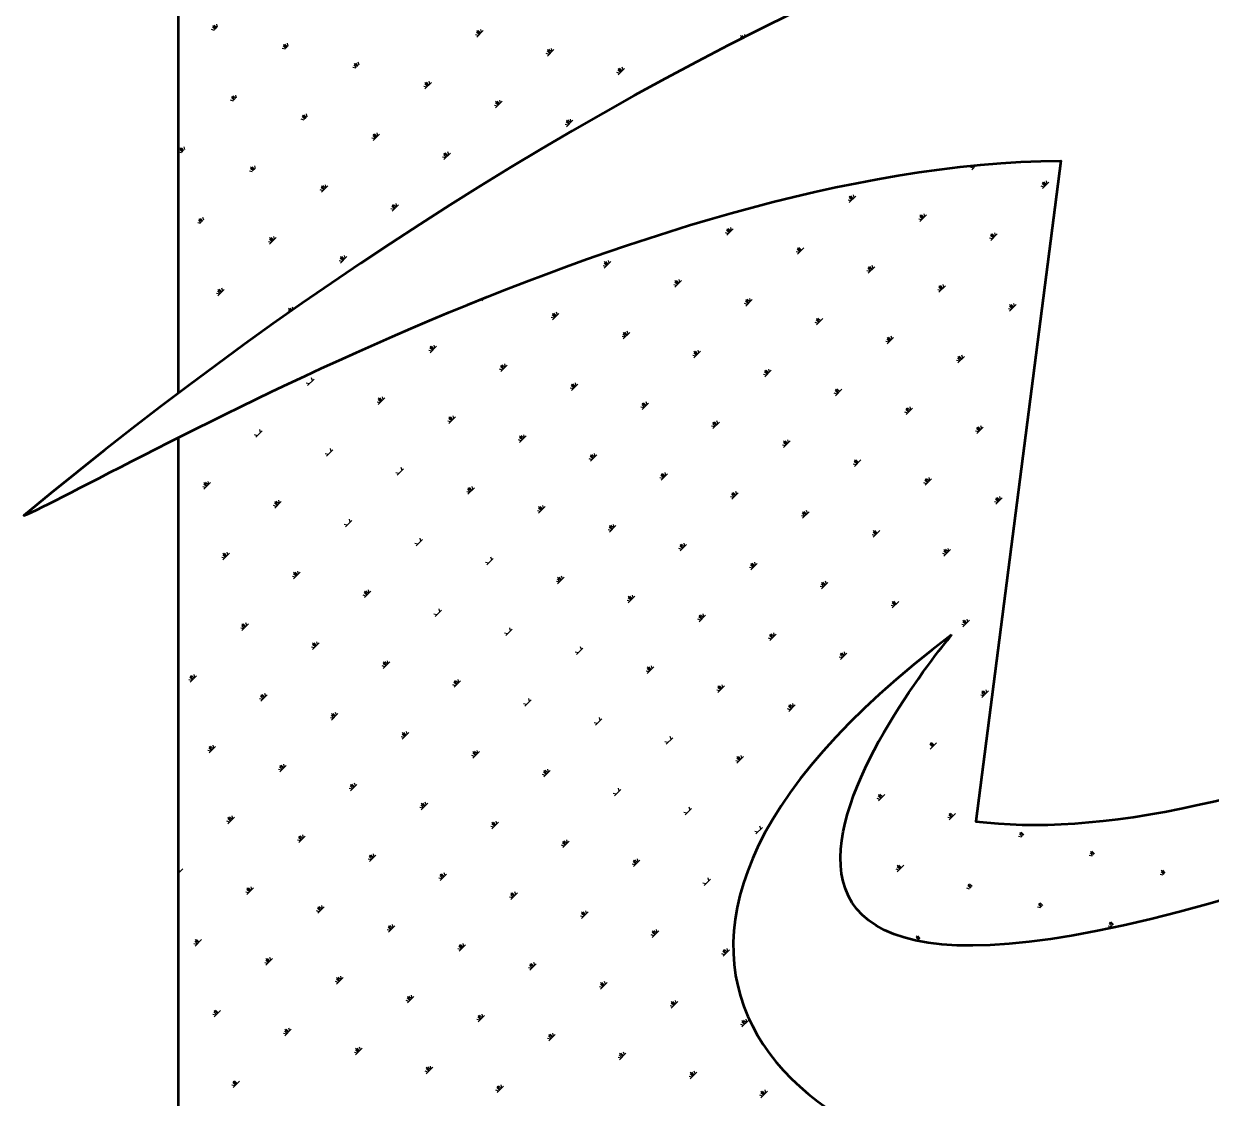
# Model space of a CAD drawing. Extents: x 962303 to 1579583, y -174742 to 224716.
# Drawn here: x 1343632 to 1346824, y 216591 to 219479 of the extents above; entities that cross this region are included whole.
import ezdxf

# ---------------------------------------------------------------- set-up
doc = ezdxf.new("R2010")
doc.units = 0
doc.header["$LTSCALE"] = 1000
doc.header["$MEASUREMENT"] = 0
doc.layers.add('PUB_TITLE', color=4, linetype='Continuous')

msp = doc.modelspace()

# ---------------------------------------------------------------- linework, layer by layer
at = {"layer": 'PUB_TITLE', "color": 4}
for p, q in [((1344152.8, 219470.2), (1344150.8, 219477.8)), ((1344144.1, 219461.5), (1344136.5, 219463.6)), ((1344146.3, 219463.7), (1344139.3, 219470.7)), ((1344148.5, 219465.9), (1344139.8, 219474.6)), ((1344150.6, 219468), (1344143.7, 219475)), ((1344853.6, 219447.9), (1344846, 219449.9)), ((1344855.7, 219450.1), (1344848.8, 219457)), ((1344857.9, 219452.2), (1344849.2, 219460.9)), ((1344849.2, 219443.5), (1344866.6, 219460.9)), ((1344860.1, 219454.4), (1344853.1, 219461.4)), ((1344862.3, 219456.6), (1344860.2, 219464.2)), ((1345564.6, 219441.4), (1345558.7, 219447.3)), ((1345567.5, 219442.8), (1345562.6, 219447.7)), ((1345571.2, 219444.7), (1345569.7, 219450.5)), ((1345575.9, 219447.1), (1345576.1, 219447.3)), ((1344336.4, 219412.8), (1344329.4, 219419.7)), ((1344338.6, 219414.9), (1344329.9, 219423.6)), ((1344340.7, 219417.1), (1344333.8, 219424.1)), ((1344342.9, 219419.3), (1344340.9, 219426.9)), ((1345561.7, 219439.9), (1345558.2, 219443.4)), ((1344334.2, 219410.6), (1344326.6, 219412.6)), ((1345043.7, 219396.9), (1345036.1, 219399)), ((1345045.8, 219399.1), (1345038.9, 219406.1)), ((1345048, 219401.3), (1345039.3, 219410)), ((1345039.3, 219392.6), (1345056.7, 219410)), ((1345050.2, 219403.5), (1345043.2, 219410.4)), ((1345052.4, 219405.6), (1345050.3, 219413.2)), ((1344524.3, 219359.7), (1344516.7, 219361.7)), ((1344526.5, 219361.8), (1344519.5, 219368.8)), ((1344528.7, 219364), (1344520, 219372.7)), ((1344530.8, 219366.2), (1344523.9, 219373.1)), ((1344533, 219368.4), (1344531, 219376)), ((1345235.9, 219348.2), (1345229, 219355.1)), ((1345238.1, 219350.4), (1345229.4, 219359.1)), ((1345229.4, 219341.7), (1345246.8, 219359.1)), ((1345240.3, 219352.5), (1345233.3, 219359.5)), ((1345242.5, 219354.7), (1345240.4, 219362.3)), ((1344718.8, 219313.1), (1344710.1, 219321.8)), ((1344710.1, 219304.4), (1344727.5, 219321.8)), ((1344720.9, 219315.2), (1344714, 219322.2)), ((1344723.1, 219317.4), (1344721.1, 219325)), ((1345233.8, 219346), (1345226.2, 219348)), ((1344203.8, 219280.1), (1344201.7, 219287.7)), ((1344714.4, 219308.7), (1344706.8, 219310.8)), ((1344716.6, 219310.9), (1344709.6, 219317.9)), ((1344195.1, 219271.4), (1344187.5, 219273.5)), ((1344197.2, 219273.6), (1344190.3, 219280.6)), ((1344199.4, 219275.8), (1344190.7, 219284.5)), ((1344201.6, 219278), (1344194.6, 219284.9)), ((1344904.5, 219257.8), (1344896.9, 219259.8)), ((1344906.7, 219260), (1344899.7, 219266.9)), ((1344908.9, 219262.1), (1344900.2, 219270.8)), ((1344900.2, 219253.4), (1344917.6, 219270.8)), ((1344911, 219264.3), (1344904.1, 219271.3)), ((1344913.2, 219266.5), (1344911.2, 219274.1)), ((1344385.2, 219220.5), (1344377.6, 219222.5)), ((1344387.3, 219222.7), (1344380.4, 219229.6)), ((1344389.5, 219224.8), (1344380.8, 219233.5)), ((1344391.7, 219227), (1344384.7, 219234)), ((1344393.9, 219229.2), (1344391.8, 219236.8)), ((1345103.3, 219215.5), (1345101.3, 219223.1)), ((1345094.6, 219206.8), (1345087, 219208.9)), ((1345096.8, 219209), (1345089.8, 219216)), ((1345099, 219211.2), (1345090.3, 219219.9)), ((1345090.3, 219202.5), (1345107.6, 219219.9)), ((1345101.1, 219213.4), (1345094.2, 219220.3)), ((1344575.3, 219169.6), (1344567.6, 219171.6)), ((1344577.4, 219171.7), (1344570.5, 219178.7)), ((1344579.6, 219173.9), (1344570.9, 219182.6)), ((1344570.9, 219165.2), (1344588.3, 219182.6)), ((1344581.8, 219176.1), (1344574.8, 219183)), ((1344583.9, 219178.3), (1344581.9, 219185.9)), ((1344055.9, 219132.3), (1344048.3, 219134.3)), ((1344058.1, 219134.4), (1344051.1, 219141.4)), ((1344060.3, 219136.6), (1344051.6, 219145.3)), ((1344062.4, 219138.8), (1344055.5, 219145.8)), ((1344064.6, 219141), (1344062.6, 219148.6)), ((1344767.5, 219120.8), (1344760.6, 219127.8)), ((1344769.7, 219123), (1344761, 219131.7)), ((1344761, 219114.3), (1344778.4, 219131.7)), ((1344771.9, 219125.1), (1344764.9, 219132.1)), ((1344774, 219127.3), (1344772, 219134.9)), ((1344252.5, 219087.9), (1344245.6, 219094.8)), ((1344254.7, 219090), (1344252.7, 219097.6)), ((1344765.3, 219118.6), (1344757.7, 219120.7)), ((1346179.9, 219087), (1346191.9, 219099)), ((1346186.4, 219093.5), (1346181.9, 219098)), ((1346188.6, 219095.7), (1346185.9, 219098.4)), ((1346190.8, 219097.9), (1346189.8, 219098.8)), ((1344246, 219081.3), (1344238.4, 219083.4)), ((1344248.2, 219083.5), (1344241.2, 219090.5)), ((1344250.3, 219085.7), (1344241.6, 219094.4)), ((1346184.2, 219091.3), (1346176.6, 219093.4)), ((1344436.1, 219030.4), (1344428.5, 219032.4)), ((1344438.3, 219032.6), (1344431.3, 219039.5)), ((1344440.4, 219034.7), (1344431.7, 219043.4)), ((1344431.7, 219026.1), (1344449.1, 219043.4)), ((1344442.6, 219036.9), (1344435.7, 219043.9)), ((1344444.8, 219039.1), (1344442.8, 219046.7)), ((1346374.3, 219040.4), (1346366.7, 219042.4)), ((1346376.5, 219042.6), (1346369.5, 219049.5)), ((1346378.7, 219044.7), (1346370, 219053.4)), ((1346370, 219036), (1346387.4, 219053.4)), ((1346380.9, 219046.9), (1346373.9, 219053.9)), ((1346383, 219049.1), (1346381, 219056.7)), ((1345855, 219003.1), (1345847.4, 219005.1)), ((1345857.2, 219005.3), (1345850.2, 219012.2)), ((1345859.3, 219007.5), (1345850.6, 219016.1)), ((1345850.6, 218998.8), (1345868, 219016.1)), ((1345861.5, 219009.6), (1345854.5, 219016.6)), ((1345863.7, 219011.8), (1345861.6, 219019.4)), ((1344626.2, 218979.5), (1344618.6, 218981.5)), ((1344628.4, 218981.6), (1344621.4, 218988.6)), ((1344630.5, 218983.8), (1344621.8, 218992.5)), ((1344621.8, 218975.1), (1344639.2, 218992.5)), ((1344632.7, 218986), (1344625.8, 218992.9)), ((1344634.9, 218988.2), (1344632.8, 218995.8)), ((1346053.8, 218960.9), (1346051.7, 218968.5)), ((1344106.8, 218942.2), (1344099.2, 218944.2)), ((1344109, 218944.4), (1344102.1, 218951.3)), ((1344111.2, 218946.5), (1344102.5, 218955.2)), ((1344113.4, 218948.7), (1344106.4, 218955.7)), ((1344115.5, 218950.9), (1344113.5, 218958.5)), ((1346045.1, 218952.2), (1346037.5, 218954.2)), ((1346047.3, 218954.3), (1346040.3, 218961.3)), ((1346049.4, 218956.5), (1346040.7, 218965.2)), ((1346040.7, 218947.8), (1346058.1, 218965.2)), ((1346051.6, 218958.7), (1346044.6, 218965.6)), ((1344301.3, 218895.6), (1344292.6, 218904.3)), ((1344292.6, 218886.9), (1344310, 218904.3)), ((1344303.5, 218897.8), (1344296.5, 218904.7)), ((1344305.6, 218899.9), (1344303.6, 218907.5)), ((1345525.7, 218914.9), (1345518.1, 218916.9)), ((1345527.9, 218917.1), (1345520.9, 218924)), ((1345530.1, 218919.2), (1345521.4, 218927.9)), ((1345521.4, 218910.5), (1345538.8, 218927.9)), ((1345532.3, 218921.4), (1345525.3, 218928.4)), ((1345534.4, 218923.6), (1345532.4, 218931.2)), ((1346235.2, 218901.2), (1346227.6, 218903.3)), ((1346237.3, 218903.4), (1346230.4, 218910.4)), ((1346239.5, 218905.6), (1346230.8, 218914.3)), ((1346230.8, 218896.9), (1346248.2, 218914.3)), ((1346241.7, 218907.8), (1346234.7, 218914.7)), ((1346243.9, 218909.9), (1346241.8, 218917.5)), ((1344296.9, 218891.2), (1344289.3, 218893.3)), ((1344299.1, 218893.4), (1344292.1, 218900.4)), ((1345718, 218866.1), (1345711, 218873.1)), ((1345720.2, 218868.3), (1345711.5, 218877)), ((1345711.5, 218859.6), (1345728.9, 218877)), ((1345722.3, 218870.5), (1345715.4, 218877.4)), ((1344487, 218840.3), (1344479.4, 218842.3)), ((1344489.2, 218842.5), (1344482.2, 218849.4)), ((1344491.4, 218844.7), (1344482.7, 218853.4)), ((1344482.7, 218836), (1344500.1, 218853.4)), ((1344493.6, 218846.8), (1344486.6, 218853.8)), ((1344495.7, 218849), (1344493.7, 218856.6)), ((1345200.8, 218831), (1345192.1, 218839.7)), ((1345192.1, 218822.3), (1345209.5, 218839.7)), ((1345203, 218833.2), (1345196, 218840.1)), ((1345205.2, 218835.4), (1345203.1, 218843)), ((1345715.8, 218863.9), (1345708.2, 218866)), ((1345196.5, 218826.7), (1345188.9, 218828.7)), ((1345198.6, 218828.8), (1345191.7, 218835.8)), ((1345905.9, 218813), (1345898.3, 218815)), ((1345908.1, 218815.2), (1345901.1, 218822.1)), ((1345910.3, 218817.4), (1345901.6, 218826.1)), ((1345901.6, 218808.7), (1345919, 218826.1)), ((1345912.4, 218819.5), (1345905.5, 218826.5)), ((1345914.6, 218821.7), (1345912.6, 218829.3)), ((1345386.6, 218775.7), (1345379, 218777.8)), ((1345388.7, 218777.9), (1345381.8, 218784.9)), ((1345390.9, 218780.1), (1345382.2, 218788.8)), ((1345382.2, 218771.4), (1345399.6, 218788.8)), ((1345393.1, 218782.2), (1345386.1, 218789.2)), ((1345395.3, 218784.4), (1345393.2, 218792)), ((1346102.5, 218768.6), (1346095.6, 218775.6)), ((1346104.7, 218770.8), (1346102.7, 218778.4)), ((1344157.8, 218752.1), (1344150.2, 218754.1)), ((1344159.9, 218754.3), (1344153, 218761.2)), ((1344162.1, 218756.4), (1344153.4, 218765.1)), ((1344153.4, 218747.7), (1344170.8, 218765.1)), ((1344164.3, 218758.6), (1344157.3, 218765.6)), ((1344166.5, 218760.8), (1344164.4, 218768.4)), ((1346096, 218762.1), (1346088.4, 218764.1)), ((1346098.2, 218764.2), (1346091.2, 218771.2)), ((1346100.4, 218766.4), (1346091.7, 218775.1)), ((1346091.7, 218757.7), (1346109.1, 218775.1)), ((1344350.6, 218707.1), (1344343.5, 218714.2)), ((1344353.1, 218708.9), (1344347.4, 218714.6)), ((1344356.2, 218711.1), (1344354.5, 218717.4)), ((1344862.9, 218734.1), (1344871.5, 218742.7)), ((1344867.2, 218738.4), (1344863.4, 218739.5)), ((1344869.4, 218740.6), (1344868.5, 218741.5)), ((1345576.7, 218724.8), (1345569.1, 218726.8)), ((1345578.8, 218727), (1345571.9, 218733.9)), ((1345581, 218729.1), (1345572.3, 218737.8)), ((1345572.3, 218720.4), (1345589.7, 218737.8)), ((1345583.2, 218731.3), (1345576.2, 218738.3)), ((1345585.4, 218733.5), (1345583.3, 218741.1)), ((1346286.1, 218711.1), (1346278.5, 218713.2)), ((1346288.3, 218713.3), (1346281.3, 218720.3)), ((1346290.5, 218715.5), (1346281.8, 218724.2)), ((1346281.8, 218706.8), (1346299.2, 218724.2)), ((1346292.6, 218717.7), (1346285.7, 218724.6)), ((1346294.8, 218719.8), (1346292.8, 218727.4)), ((1344343.7, 218702.3), (1344340.3, 218703.2)), ((1344348, 218705.3), (1344343.1, 218710.3)), ((1345057.3, 218687.5), (1345049.7, 218689.5)), ((1345059.5, 218689.7), (1345052.5, 218696.6)), ((1345061.7, 218691.8), (1345053, 218700.5)), ((1345053, 218683.1), (1345070.4, 218700.5)), ((1345063.8, 218694), (1345056.9, 218701)), ((1345066, 218696.2), (1345064, 218703.8)), ((1345768.9, 218676), (1345762, 218683)), ((1345771.1, 218678.2), (1345762.4, 218686.9)), ((1345762.4, 218669.5), (1345779.8, 218686.9)), ((1345773.3, 218680.4), (1345766.3, 218687.3)), ((1345251.8, 218640.9), (1345243.1, 218649.6)), ((1345243.1, 218632.2), (1345260.5, 218649.6)), ((1345253.9, 218643.1), (1345247, 218650)), ((1345256.1, 218645.3), (1345254.1, 218652.9)), ((1345766.8, 218673.8), (1345759.2, 218675.9)), ((1345247.4, 218636.6), (1345239.8, 218638.6)), ((1345249.6, 218638.7), (1345242.6, 218645.7)), ((1345956.9, 218622.9), (1345949.3, 218625)), ((1345959, 218625.1), (1345952.1, 218632)), ((1345961.2, 218627.3), (1345952.5, 218636)), ((1345952.5, 218618.6), (1345969.9, 218636)), ((1345963.4, 218629.4), (1345956.4, 218636.4)), ((1345965.6, 218631.6), (1345963.5, 218639.2)), ((1344728.1, 218599.3), (1344720.5, 218601.3)), ((1344730.2, 218601.4), (1344723.3, 218608.4)), ((1344732.4, 218603.6), (1344723.7, 218612.3)), ((1344723.7, 218594.9), (1344741.1, 218612.3)), ((1344734.6, 218605.8), (1344727.6, 218612.8)), ((1344736.8, 218608), (1344734.7, 218615.6)), ((1345437.5, 218585.6), (1345429.9, 218587.7)), ((1345439.7, 218587.8), (1345432.7, 218594.8)), ((1345441.9, 218590), (1345433.2, 218598.7)), ((1345433.2, 218581.3), (1345450.6, 218598.7)), ((1345444, 218592.1), (1345437.1, 218599.1)), ((1345446.2, 218594.3), (1345444.2, 218601.9)), ((1346151.3, 218576.3), (1346142.6, 218585)), ((1346142.6, 218567.6), (1346160, 218585)), ((1346153.5, 218578.5), (1346146.5, 218585.5)), ((1346155.6, 218580.7), (1346153.6, 218588.3)), ((1344920.3, 218550.5), (1344913.4, 218557.5)), ((1344922.5, 218552.7), (1344913.8, 218561.4)), ((1344913.8, 218544), (1344931.2, 218561.4)), ((1344924.7, 218554.9), (1344917.7, 218561.8)), ((1344926.9, 218557), (1344924.8, 218564.6)), ((1346147, 218572), (1346139.3, 218574)), ((1346149.1, 218574.2), (1346142.2, 218581.1)), ((1344394.5, 218506.7), (1344411.9, 218524.1)), ((1344407.5, 218519.7), (1344405.5, 218527.4)), ((1344918.2, 218548.3), (1344910.6, 218550.4)), ((1345627.6, 218534.7), (1345620, 218536.7)), ((1345629.8, 218536.9), (1345622.8, 218543.8)), ((1345631.9, 218539), (1345623.3, 218547.7)), ((1345623.3, 218530.3), (1345640.6, 218547.7)), ((1345634.1, 218541.2), (1345627.2, 218548.2)), ((1345636.3, 218543.4), (1345634.3, 218551)), ((1344398.8, 218511.1), (1344391.2, 218513.1)), ((1345108.3, 218497.4), (1345100.6, 218499.4)), ((1345110.4, 218499.6), (1345103.5, 218506.5)), ((1345112.6, 218501.8), (1345103.9, 218510.4)), ((1345103.9, 218493.1), (1345121.3, 218510.4)), ((1345114.8, 218503.9), (1345107.8, 218510.9)), ((1345116.9, 218506.1), (1345114.9, 218513.7)), ((1345819.9, 218485.9), (1345812.9, 218492.9)), ((1345822, 218488.1), (1345813.3, 218496.8)), ((1345813.3, 218479.4), (1345830.7, 218496.8)), ((1345824.2, 218490.3), (1345817.3, 218497.2)), ((1344588.9, 218460.1), (1344581.3, 218462.2)), ((1344591.1, 218462.3), (1344584.1, 218469.2)), ((1344593.2, 218464.5), (1344584.6, 218473.2)), ((1344584.6, 218455.8), (1344601.9, 218473.2)), ((1344595.4, 218466.6), (1344588.5, 218473.6)), ((1344597.6, 218468.8), (1344595.6, 218476.4)), ((1345302.7, 218450.8), (1345294, 218459.5)), ((1345294, 218442.1), (1345311.4, 218459.5)), ((1345304.9, 218453), (1345297.9, 218459.9)), ((1345307, 218455.2), (1345305, 218462.8)), ((1345817.7, 218483.8), (1345810.1, 218485.8)), ((1344787.7, 218417.9), (1344785.7, 218425.5)), ((1345298.3, 218446.5), (1345290.7, 218448.5)), ((1345300.5, 218448.6), (1345293.6, 218455.6)), ((1346007.8, 218432.8), (1346000.2, 218434.9)), ((1346010, 218435), (1346003, 218442)), ((1346012.1, 218437.2), (1346003.4, 218445.9)), ((1346003.4, 218428.5), (1346020.8, 218445.9)), ((1346014.3, 218439.3), (1346007.4, 218446.3)), ((1346016.5, 218441.5), (1346014.5, 218449.1)), ((1344779, 218409.2), (1344771.4, 218411.2)), ((1344781.2, 218411.4), (1344774.2, 218418.3)), ((1344783.3, 218413.5), (1344774.6, 218422.2)), ((1344774.6, 218404.8), (1344792, 218422.2)), ((1344785.5, 218415.7), (1344778.6, 218422.7)), ((1345488.4, 218395.5), (1345480.8, 218397.6)), ((1345490.6, 218397.7), (1345483.7, 218404.7)), ((1345492.8, 218399.9), (1345484.1, 218408.6)), ((1345484.1, 218391.2), (1345501.5, 218408.6)), ((1345495, 218402.1), (1345488, 218409)), ((1345497.1, 218404.2), (1345495.1, 218411.8)), ((1346202.2, 218386.2), (1346193.5, 218394.9)), ((1346193.5, 218377.5), (1346210.9, 218394.9)), ((1346204.4, 218388.4), (1346197.5, 218395.4)), ((1346206.6, 218390.6), (1346204.5, 218398.2)), ((1344259.6, 218371.9), (1344252, 218373.9)), ((1344255.3, 218367.5), (1344272.7, 218384.9)), ((1344268.3, 218380.6), (1344266.3, 218388.2)), ((1344971.3, 218360.4), (1344964.3, 218367.4)), ((1344973.4, 218362.6), (1344964.7, 218371.3)), ((1344964.7, 218353.9), (1344982.1, 218371.3)), ((1344975.6, 218364.8), (1344968.7, 218371.7)), ((1344977.8, 218366.9), (1344975.8, 218374.5)), ((1345687.2, 218353.3), (1345685.2, 218360.9)), ((1346197.9, 218381.9), (1346190.3, 218383.9)), ((1346200.1, 218384.1), (1346193.1, 218391)), ((1344445.4, 218316.6), (1344462.8, 218334)), ((1344458.4, 218329.7), (1344456.4, 218337.3)), ((1344969.1, 218358.2), (1344961.5, 218360.3)), ((1345678.5, 218344.6), (1345670.9, 218346.6)), ((1345680.7, 218346.8), (1345673.8, 218353.7)), ((1345682.9, 218348.9), (1345674.2, 218357.6)), ((1345674.2, 218340.2), (1345691.6, 218357.6)), ((1345685.1, 218351.1), (1345678.1, 218358.1)), ((1344449.7, 218321), (1344442.1, 218323)), ((1345159.2, 218307.3), (1345151.6, 218309.3)), ((1345161.4, 218309.5), (1345154.4, 218316.4)), ((1345163.5, 218311.7), (1345154.8, 218320.4)), ((1345154.8, 218303), (1345172.2, 218320.4)), ((1345165.7, 218313.8), (1345158.8, 218320.8)), ((1345167.9, 218316), (1345165.8, 218323.6)), ((1345870.8, 218295.8), (1345863.8, 218302.8)), ((1345873, 218298), (1345864.3, 218306.7)), ((1345864.3, 218289.3), (1345881.7, 218306.7)), ((1345875.2, 218300.2), (1345868.2, 218307.1)), ((1344639.8, 218270), (1344632.2, 218272.1)), ((1344635.5, 218265.7), (1344652.9, 218283.1)), ((1344648.5, 218278.7), (1344646.5, 218286.3)), ((1345351.5, 218258.5), (1345344.5, 218265.5)), ((1345353.6, 218260.7), (1345344.9, 218269.4)), ((1345344.9, 218252), (1345362.3, 218269.4)), ((1345355.8, 218262.9), (1345348.8, 218269.9)), ((1345358, 218265.1), (1345355.9, 218272.7)), ((1345868.6, 218293.7), (1345861, 218295.7)), ((1344120.5, 218232.7), (1344112.9, 218234.8)), ((1344122.7, 218234.9), (1344115.7, 218241.9)), ((1344124.8, 218237.1), (1344116.1, 218245.8)), ((1344116.1, 218228.4), (1344133.5, 218245.8)), ((1344127, 218239.3), (1344120.1, 218246.2)), ((1344129.2, 218241.4), (1344127.1, 218249)), ((1344838.6, 218227.8), (1344836.6, 218235.4)), ((1345349.3, 218256.4), (1345341.7, 218258.4)), ((1346058.7, 218242.7), (1346051.1, 218244.8)), ((1346060.9, 218244.9), (1346053.9, 218251.9)), ((1346063.1, 218247.1), (1346054.4, 218255.8)), ((1346054.4, 218238.4), (1346071.8, 218255.8)), ((1346065.2, 218249.2), (1346058.3, 218256.2)), ((1346067.4, 218251.4), (1346065.4, 218259)), ((1344829.9, 218219.1), (1344822.3, 218221.1)), ((1344832.1, 218221.3), (1344825.1, 218228.2)), ((1344834.3, 218223.4), (1344825.6, 218232.1)), ((1344825.6, 218214.7), (1344843, 218232.1)), ((1344836.5, 218225.6), (1344829.5, 218232.6)), ((1345539.4, 218205.4), (1345531.8, 218207.5)), ((1345541.6, 218207.6), (1345534.6, 218214.6)), ((1345543.7, 218209.8), (1345535, 218218.5)), ((1345535, 218201.1), (1345552.4, 218218.5)), ((1345545.9, 218212), (1345538.9, 218218.9)), ((1345548.1, 218214.1), (1345546, 218221.7)), ((1346253.2, 218196.1), (1346244.5, 218204.8)), ((1346244.5, 218187.4), (1346261.9, 218204.8)), ((1346255.3, 218198.3), (1346248.4, 218205.3)), ((1346257.5, 218200.5), (1346255.5, 218208.1)), ((1344310.6, 218181.8), (1344303, 218183.8)), ((1344312.8, 218184), (1344305.8, 218190.9)), ((1344314.9, 218186.1), (1344306.2, 218194.8)), ((1344306.2, 218177.4), (1344323.6, 218194.8)), ((1344317.1, 218188.3), (1344310.1, 218195.3)), ((1344319.3, 218190.5), (1344317.2, 218198.1)), ((1345020, 218168.1), (1345012.4, 218170.2)), ((1345022.2, 218170.3), (1345015.2, 218177.3)), ((1345024.4, 218172.5), (1345015.7, 218181.2)), ((1345015.7, 218163.8), (1345033.1, 218181.2)), ((1345026.6, 218174.7), (1345019.6, 218181.6)), ((1345028.7, 218176.8), (1345026.7, 218184.4)), ((1345738.2, 218163.2), (1345736.1, 218170.8)), ((1346248.8, 218191.8), (1346241.2, 218193.8)), ((1346251, 218194), (1346244, 218200.9)), ((1344496.3, 218126.5), (1344513.7, 218143.9)), ((1344509.4, 218139.6), (1344507.3, 218147.2)), ((1345729.5, 218154.5), (1345721.9, 218156.5)), ((1345731.6, 218156.7), (1345724.7, 218163.6)), ((1345733.8, 218158.8), (1345725.1, 218167.5)), ((1345725.1, 218150.2), (1345742.5, 218167.5)), ((1345736, 218161), (1345729, 218168)), ((1344500.7, 218130.9), (1344493.1, 218132.9)), ((1345210.1, 218117.2), (1345202.5, 218119.2)), ((1345212.3, 218119.4), (1345205.3, 218126.3)), ((1345214.5, 218121.6), (1345205.8, 218130.3)), ((1345205.8, 218112.9), (1345223.2, 218130.3)), ((1345216.6, 218123.7), (1345209.7, 218130.7)), ((1345218.8, 218125.9), (1345216.8, 218133.5)), ((1345919.6, 218103.6), (1345912, 218105.6)), ((1345921.7, 218105.7), (1345914.8, 218112.7)), ((1345923.9, 218107.9), (1345915.2, 218116.6)), ((1345915.2, 218099.2), (1345932.6, 218116.6)), ((1345926.1, 218110.1), (1345919.1, 218117)), ((1344690.8, 218079.9), (1344683.2, 218082)), ((1344686.4, 218075.6), (1344703.8, 218093)), ((1344699.5, 218088.6), (1344697.4, 218096.2)), ((1345402.4, 218068.4), (1345395.4, 218075.4)), ((1345404.6, 218070.6), (1345395.9, 218079.3)), ((1345395.9, 218061.9), (1345413.3, 218079.3)), ((1345406.7, 218072.8), (1345399.8, 218079.8)), ((1345408.9, 218075), (1345406.9, 218082.6)), ((1344171.4, 218042.6), (1344163.8, 218044.7)), ((1344173.6, 218044.8), (1344166.6, 218051.8)), ((1344175.8, 218047), (1344167.1, 218055.7)), ((1344167.1, 218038.3), (1344184.5, 218055.7)), ((1344177.9, 218049.2), (1344171, 218056.1)), ((1344180.1, 218051.3), (1344178.1, 218058.9)), ((1344876.5, 218024.6), (1344893.9, 218042)), ((1344889.6, 218037.7), (1344887.5, 218045.3)), ((1345400.2, 218066.3), (1345392.6, 218068.3)), ((1346109.7, 218052.6), (1346102.1, 218054.7)), ((1346111.8, 218054.8), (1346104.9, 218061.8)), ((1346114, 218057), (1346105.3, 218065.7)), ((1346105.3, 218048.3), (1346122.7, 218065.7)), ((1346116.2, 218059.2), (1346109.2, 218066.1)), ((1346118.4, 218061.3), (1346116.3, 218068.9)), ((1344880.9, 218029), (1344873.3, 218031)), ((1345590.3, 218015.3), (1345582.7, 218017.4)), ((1345592.5, 218017.5), (1345585.5, 218024.5)), ((1345594.7, 218019.7), (1345586, 218028.4)), ((1345586, 218011), (1345603.4, 218028.4)), ((1345596.8, 218021.9), (1345589.9, 218028.8)), ((1345599, 218024), (1345597, 218031.6)), ((1344361.5, 217991.7), (1344353.9, 217993.7)), ((1344363.7, 217993.9), (1344356.7, 218000.8)), ((1344365.9, 217996), (1344357.2, 218004.7)), ((1344357.2, 217987.4), (1344374.6, 218004.7)), ((1344368, 217998.2), (1344361.1, 218005.2)), ((1344370.2, 218000.4), (1344368.2, 218008)), ((1345071, 217978.1), (1345063.4, 217980.1)), ((1345073.1, 217980.2), (1345066.2, 217987.2)), ((1345075.3, 217982.4), (1345066.6, 217991.1)), ((1345066.6, 217973.7), (1345084, 217991.1)), ((1345077.5, 217984.6), (1345070.5, 217991.5)), ((1345079.7, 217986.7), (1345077.6, 217994.4)), ((1345786.9, 217970.9), (1345780, 217977.9)), ((1345789.1, 217973.1), (1345787.1, 217980.7)), ((1344553.8, 217942.9), (1344546.8, 217949.9)), ((1344556, 217945.1), (1344547.3, 217953.8)), ((1344547.3, 217936.4), (1344564.7, 217953.8)), ((1344558.1, 217947.3), (1344551.2, 217954.2)), ((1344560.3, 217949.5), (1344558.3, 217957.1)), ((1345780.4, 217964.4), (1345772.8, 217966.4)), ((1345782.6, 217966.6), (1345775.6, 217973.5)), ((1345784.8, 217968.8), (1345776.1, 217977.4)), ((1345776.1, 217960.1), (1345793.5, 217977.4)), ((1344551.6, 217940.8), (1344544, 217942.8)), ((1345261.1, 217927.1), (1345253.5, 217929.2)), ((1345263.2, 217929.3), (1345256.3, 217936.2)), ((1345265.4, 217931.5), (1345256.7, 217940.2)), ((1345256.7, 217922.8), (1345274.1, 217940.2)), ((1345267.6, 217933.6), (1345260.6, 217940.6)), ((1345269.8, 217935.8), (1345267.7, 217943.4)), ((1345970.5, 217913.5), (1345962.9, 217915.5)), ((1345972.7, 217915.6), (1345965.7, 217922.6)), ((1345974.9, 217917.8), (1345966.2, 217926.5)), ((1345966.2, 217909.1), (1345983.5, 217926.5)), ((1345977, 217920), (1345970.1, 217926.9)), ((1344741.7, 217889.8), (1344734.1, 217891.9)), ((1344737.4, 217885.5), (1344754.8, 217902.9)), ((1344750.4, 217898.5), (1344748.4, 217906.1)), ((1345453.3, 217878.4), (1345446.4, 217885.3)), ((1345455.5, 217880.5), (1345446.8, 217889.2)), ((1345446.8, 217871.8), (1345464.2, 217889.2)), ((1345457.7, 217882.7), (1345450.7, 217889.7)), ((1345459.9, 217884.9), (1345457.8, 217892.5)), ((1344222.4, 217852.5), (1344214.8, 217854.6)), ((1344224.5, 217854.7), (1344217.6, 217861.7)), ((1344226.7, 217856.9), (1344218, 217865.6)), ((1344218, 217848.2), (1344235.4, 217865.6)), ((1344228.9, 217859.1), (1344221.9, 217866)), ((1344231.1, 217861.2), (1344229, 217868.8)), ((1344927.5, 217834.5), (1344944.8, 217851.9)), ((1344940.5, 217847.6), (1344938.5, 217855.2)), ((1345451.2, 217876.2), (1345443.5, 217878.2)), ((1346160.6, 217862.5), (1346153, 217864.6)), ((1346162.8, 217864.7), (1346155.8, 217871.7)), ((1346164.9, 217866.9), (1346156.2, 217875.6)), ((1346156.2, 217858.2), (1346173.6, 217875.6)), ((1346167.1, 217869.1), (1346160.2, 217876)), ((1346169.3, 217871.2), (1346167.3, 217878.8)), ((1344931.8, 217838.9), (1344924.2, 217840.9)), ((1345641.2, 217825.2), (1345633.6, 217827.3)), ((1345643.4, 217827.4), (1345636.5, 217834.4)), ((1345645.6, 217829.6), (1345636.9, 217838.3)), ((1345636.9, 217820.9), (1345654.3, 217838.3)), ((1345647.8, 217831.8), (1345640.8, 217838.7)), ((1345649.9, 217833.9), (1345647.9, 217841.5)), ((1344412.5, 217801.6), (1344404.8, 217803.6)), ((1344414.6, 217803.8), (1344407.7, 217810.7)), ((1344416.8, 217806), (1344408.1, 217814.7)), ((1344408.1, 217797.3), (1344425.5, 217814.7)), ((1344419, 217808.1), (1344412, 217815.1)), ((1344421.2, 217810.3), (1344419.1, 217817.9)), ((1345121.9, 217788), (1345114.3, 217790)), ((1345117.5, 217783.6), (1345134.9, 217801)), ((1345130.6, 217796.7), (1345128.6, 217804.3)), ((1345835.7, 217778.7), (1345827, 217787.4)), ((1345827, 217770), (1345844.4, 217787.4)), ((1345837.9, 217780.8), (1345830.9, 217787.8)), ((1345840, 217783), (1345838, 217790.6)), ((1344604.7, 217752.8), (1344597.8, 217759.8)), ((1344606.9, 217755), (1344598.2, 217763.7)), ((1344598.2, 217746.3), (1344615.6, 217763.7)), ((1344609.1, 217757.2), (1344602.1, 217764.1)), ((1344611.2, 217759.4), (1344609.2, 217767)), ((1345831.3, 217774.3), (1345823.7, 217776.3)), ((1345833.5, 217776.5), (1345826.6, 217783.4)), ((1344085.4, 217715.6), (1344078.4, 217722.5)), ((1344087.5, 217717.7), (1344078.8, 217726.4)), ((1344078.8, 217709), (1344096.2, 217726.4)), ((1344089.7, 217719.9), (1344082.8, 217726.9)), ((1344091.9, 217722.1), (1344089.9, 217729.7)), ((1344602.5, 217750.7), (1344594.9, 217752.7)), ((1345312, 217737), (1345304.4, 217739.1)), ((1345314.2, 217739.2), (1345307.2, 217746.2)), ((1345316.3, 217741.4), (1345307.6, 217750.1)), ((1345307.6, 217732.7), (1345325, 217750.1)), ((1345318.5, 217743.5), (1345311.6, 217750.5)), ((1345320.7, 217745.7), (1345318.7, 217753.3)), ((1344083.2, 217713.4), (1344075.6, 217715.4)), ((1344792.6, 217699.7), (1344785, 217701.8)), ((1344794.8, 217701.9), (1344787.9, 217708.9)), ((1344797, 217704.1), (1344788.3, 217712.8)), ((1344788.3, 217695.4), (1344805.7, 217712.8)), ((1344799.2, 217706.3), (1344792.2, 217713.2)), ((1344801.3, 217708.4), (1344799.3, 217716)), ((1345504.3, 217688.3), (1345497.3, 217695.2)), ((1345506.4, 217690.4), (1345497.7, 217699.1)), ((1345497.7, 217681.7), (1345515.1, 217699.1)), ((1345508.6, 217692.6), (1345501.7, 217699.6)), ((1345510.8, 217694.8), (1345508.7, 217702.4)), ((1344273.3, 217662.4), (1344265.7, 217664.5)), ((1344275.5, 217664.6), (1344268.5, 217671.6)), ((1344277.6, 217666.8), (1344268.9, 217675.5)), ((1344268.9, 217658.1), (1344286.3, 217675.5)), ((1344279.8, 217669), (1344272.9, 217675.9)), ((1344282, 217671.1), (1344280, 217678.7)), ((1344978.4, 217644.4), (1344995.8, 217661.8)), ((1344991.4, 217657.5), (1344989.4, 217665.1)), ((1345502.1, 217686.1), (1345494.5, 217688.1)), ((1346211.5, 217672.4), (1346203.9, 217674.5)), ((1346213.7, 217674.6), (1346206.8, 217681.6)), ((1346215.9, 217676.8), (1346207.2, 217685.5)), ((1346207.2, 217668.1), (1346224.6, 217685.5)), ((1346218.1, 217679), (1346211.1, 217685.9)), ((1346220.2, 217681.1), (1346218.2, 217688.7)), ((1344472.1, 217620.2), (1344470, 217627.8)), ((1344982.7, 217648.8), (1344975.1, 217650.8)), ((1345692.2, 217635.1), (1345684.6, 217637.2)), ((1345694.4, 217637.3), (1345687.4, 217644.3)), ((1345696.5, 217639.5), (1345687.8, 217648.2)), ((1345687.8, 217630.8), (1345705.2, 217648.2)), ((1345698.7, 217641.7), (1345691.7, 217648.6)), ((1345700.9, 217643.8), (1345698.8, 217651.5)), ((1344463.4, 217611.5), (1344455.8, 217613.5)), ((1344465.6, 217613.7), (1344458.6, 217620.6)), ((1344467.7, 217615.9), (1344459, 217624.6)), ((1344459, 217607.2), (1344476.4, 217624.6)), ((1344469.9, 217618), (1344463, 217625)), ((1345172.8, 217597.9), (1345165.2, 217599.9)), ((1345168.5, 217593.5), (1345185.9, 217610.9)), ((1345181.5, 217606.6), (1345179.5, 217614.2)), ((1344653.5, 217560.6), (1344645.9, 217562.6)), ((1344655.7, 217562.7), (1344648.7, 217569.7)), ((1344657.8, 217564.9), (1344649.1, 217573.6)), ((1344649.1, 217556.2), (1344666.5, 217573.6)), ((1344660, 217567.1), (1344653, 217574.1)), ((1344662.2, 217569.3), (1344660.1, 217576.9)), ((1345371.6, 217555.6), (1345369.6, 217563.2)), ((1344136.3, 217525.5), (1344129.4, 217532.4)), ((1344138.5, 217527.6), (1344129.8, 217536.3)), ((1344129.8, 217518.9), (1344147.2, 217536.3)), ((1344140.7, 217529.8), (1344133.7, 217536.8)), ((1344142.8, 217532), (1344140.8, 217539.6)), ((1345362.9, 217546.9), (1345355.3, 217549)), ((1345358.6, 217542.6), (1345376, 217560)), ((1346074.5, 217535.5), (1346067.6, 217542.4)), ((1346076.7, 217537.6), (1346068, 217546.3)), ((1346068, 217528.9), (1346085.4, 217546.3)), ((1346078.9, 217539.8), (1346071.9, 217546.8)), ((1344134.1, 217523.3), (1344126.5, 217525.3)), ((1344843.6, 217509.6), (1344836, 217511.7)), ((1344845.8, 217511.8), (1344838.8, 217518.8)), ((1344847.9, 217514), (1344839.2, 217522.7)), ((1344839.2, 217505.3), (1344856.6, 217522.7)), ((1344850.1, 217516.2), (1344843.1, 217523.1)), ((1344852.3, 217518.3), (1344850.2, 217525.9)), ((1345555.2, 217498.2), (1345548.2, 217505.1)), ((1345557.4, 217500.3), (1345548.7, 217509)), ((1345548.7, 217491.6), (1345566.1, 217509)), ((1345559.5, 217502.5), (1345552.6, 217509.5)), ((1345561.7, 217504.7), (1345559.7, 217512.3)), ((1344324.2, 217472.4), (1344316.6, 217474.4)), ((1344326.4, 217474.5), (1344319.4, 217481.5)), ((1344328.6, 217476.7), (1344319.9, 217485.4)), ((1344319.9, 217468), (1344337.3, 217485.4)), ((1344330.8, 217478.9), (1344323.8, 217485.8)), ((1344332.9, 217481), (1344330.9, 217488.7)), ((1345035.8, 217460.9), (1345028.9, 217467.8)), ((1345038, 217463.1), (1345029.3, 217471.7)), ((1345029.3, 217454.4), (1345046.7, 217471.7)), ((1345040.2, 217465.2), (1345033.2, 217472.2)), ((1345042.4, 217467.4), (1345040.3, 217475)), ((1345553, 217496), (1345545.4, 217498)), ((1344520.8, 217427.9), (1344513.9, 217434.9)), ((1344523, 217430.1), (1344521, 217437.7)), ((1345033.7, 217458.7), (1345026.1, 217460.7)), ((1344514.3, 217421.4), (1344506.7, 217423.5)), ((1344516.5, 217423.6), (1344509.5, 217430.5)), ((1344518.7, 217425.8), (1344510, 217434.5)), ((1344510, 217417.1), (1344527.4, 217434.5)), ((1345223.8, 217407.8), (1345216.2, 217409.8)), ((1345219.4, 217403.4), (1345236.8, 217420.8)), ((1345232.5, 217416.5), (1345230.4, 217424.1)), ((1345935.4, 217396.3), (1345928.4, 217403.3)), ((1345937.6, 217398.5), (1345928.9, 217407.2)), ((1345928.9, 217389.8), (1345946.3, 217407.2)), ((1345939.7, 217400.6), (1345932.8, 217407.6)), ((1344704.4, 217370.5), (1344696.8, 217372.5)), ((1344706.6, 217372.7), (1344699.6, 217379.6)), ((1344708.8, 217374.8), (1344700.1, 217383.5)), ((1344700.1, 217366.1), (1344717.5, 217383.5)), ((1344710.9, 217377), (1344704, 217384)), ((1344713.1, 217379.2), (1344711.1, 217386.8)), ((1345422.6, 217365.5), (1345420.5, 217373.1)), ((1345933.2, 217394.1), (1345925.6, 217396.2)), ((1344187.2, 217335.4), (1344180.3, 217342.3)), ((1344189.4, 217337.5), (1344180.7, 217346.2)), ((1344180.7, 217328.8), (1344198.1, 217346.2)), ((1344191.6, 217339.7), (1344184.6, 217346.7)), ((1344193.8, 217341.9), (1344191.7, 217349.5)), ((1345413.9, 217356.8), (1345406.3, 217358.9)), ((1345409.5, 217352.5), (1345426.9, 217369.9)), ((1346123.3, 217343.2), (1346115.7, 217345.2)), ((1346125.5, 217345.4), (1346118.5, 217352.3)), ((1346127.7, 217347.5), (1346119, 217356.2)), ((1346119, 217338.8), (1346136.4, 217356.2)), ((1346129.8, 217349.7), (1346122.9, 217356.7)), ((1344185.1, 217333.2), (1344177.5, 217335.2)), ((1344894.5, 217319.5), (1344886.9, 217321.6)), ((1344896.7, 217321.7), (1344889.7, 217328.7)), ((1344898.9, 217323.9), (1344890.2, 217332.6)), ((1344890.2, 217315.2), (1344907.6, 217332.6)), ((1344901, 217326.1), (1344894.1, 217333)), ((1344903.2, 217328.2), (1344901.2, 217335.8)), ((1345604, 217305.9), (1345596.4, 217307.9)), ((1345599.6, 217301.5), (1345617, 217318.9)), ((1345612.7, 217314.6), (1345610.6, 217322.2)), ((1344375.2, 217282.3), (1344367.6, 217284.3)), ((1344377.3, 217284.4), (1344370.4, 217291.4)), ((1344379.5, 217286.6), (1344370.8, 217295.3)), ((1344370.8, 217277.9), (1344388.2, 217295.3)), ((1344381.7, 217288.8), (1344374.7, 217295.7)), ((1344383.9, 217291), (1344381.8, 217298.6)), ((1345086.8, 217270.8), (1345079.8, 217277.7)), ((1345089, 217273), (1345080.3, 217281.7)), ((1345080.3, 217264.3), (1345097.7, 217281.7)), ((1345091.1, 217275.1), (1345084.2, 217282.1)), ((1345093.3, 217277.3), (1345091.3, 217284.9)), ((1346313.4, 217292.2), (1346305.8, 217294.3)), ((1346315.6, 217294.4), (1346308.6, 217301.4)), ((1346317.8, 217296.6), (1346309.1, 217305.3)), ((1346319.9, 217298.8), (1346313, 217305.7)), ((1344569.6, 217235.7), (1344560.9, 217244.4)), ((1344560.9, 217227), (1344578.3, 217244.4)), ((1344571.8, 217237.8), (1344564.8, 217244.8)), ((1344574, 217240), (1344571.9, 217247.6)), ((1345084.6, 217268.6), (1345077, 217270.6)), ((1346505.7, 217243.5), (1346498.7, 217250.4)), ((1346507.9, 217245.7), (1346499.2, 217254.4)), ((1346510, 217247.8), (1346503.1, 217254.8)), ((1344565.3, 217231.3), (1344557.7, 217233.4)), ((1344567.4, 217233.5), (1344560.5, 217240.5)), ((1345274.7, 217217.7), (1345267.1, 217219.7)), ((1345276.9, 217219.8), (1345269.9, 217226.8)), ((1345279.1, 217222), (1345270.4, 217230.7)), ((1345270.4, 217213.3), (1345287.8, 217230.7)), ((1345281.2, 217224.2), (1345274.3, 217231.2)), ((1345283.4, 217226.4), (1345281.4, 217234)), ((1345986.3, 217206.2), (1345979.4, 217213.2)), ((1345988.5, 217208.4), (1345979.8, 217217.1)), ((1345979.8, 217199.7), (1345997.2, 217217.1)), ((1345990.7, 217210.5), (1345983.7, 217217.5)), ((1346503.5, 217241.3), (1346495.9, 217243.3)), ((1344047.5, 217195.6), (1344059, 217207.1)), ((1344052.4, 217200.6), (1344047.5, 217205.5)), ((1344050.3, 217198.4), (1344047.5, 217201.2)), ((1344048.1, 217196.2), (1344047.5, 217196.8)), ((1344755.4, 217180.4), (1344747.8, 217182.4)), ((1344757.5, 217182.6), (1344750.6, 217189.5)), ((1344759.7, 217184.7), (1344751, 217193.4)), ((1344751, 217176), (1344768.4, 217193.4)), ((1344761.9, 217186.9), (1344754.9, 217193.9)), ((1344764.1, 217189.1), (1344762, 217196.7)), ((1345460.5, 217162.4), (1345477.8, 217179.8)), ((1345473.5, 217175.4), (1345471.5, 217183)), ((1345984.2, 217204), (1345976.5, 217206.1)), ((1346693.6, 217190.4), (1346686, 217192.4)), ((1346695.8, 217192.5), (1346688.8, 217199.5)), ((1346697.9, 217194.7), (1346689.2, 217203.4)), ((1346700.1, 217196.9), (1346693.2, 217203.9)), ((1344238.2, 217145.3), (1344231.2, 217152.2)), ((1344240.4, 217147.4), (1344231.7, 217156.1)), ((1344231.7, 217138.7), (1344249.1, 217156.1)), ((1344242.5, 217149.6), (1344235.6, 217156.6)), ((1344244.7, 217151.8), (1344242.7, 217159.4)), ((1345464.8, 217166.7), (1345457.2, 217168.8)), ((1346174.2, 217153.1), (1346166.6, 217155.1)), ((1346176.4, 217155.3), (1346169.5, 217162.2)), ((1346178.6, 217157.4), (1346169.9, 217166.1)), ((1346180.8, 217159.6), (1346173.8, 217166.6)), ((1344236, 217143.1), (1344228.4, 217145.1)), ((1344945.5, 217129.4), (1344937.8, 217131.5)), ((1344947.6, 217131.6), (1344940.7, 217138.6)), ((1344949.8, 217133.8), (1344941.1, 217142.5)), ((1344941.1, 217125.1), (1344958.5, 217142.5)), ((1344952, 217136), (1344945, 217142.9)), ((1344954.1, 217138.1), (1344952.1, 217145.7)), ((1344426.1, 217092.2), (1344418.5, 217094.2)), ((1344428.3, 217094.3), (1344421.3, 217101.3)), ((1344430.5, 217096.5), (1344421.8, 217105.2)), ((1344421.8, 217087.8), (1344439.1, 217105.2)), ((1344432.6, 217098.7), (1344425.7, 217105.6)), ((1344434.8, 217100.9), (1344432.8, 217108.5)), ((1345137.7, 217080.7), (1345130.8, 217087.6)), ((1345139.9, 217082.9), (1345131.2, 217091.6)), ((1345131.2, 217074.2), (1345148.6, 217091.6)), ((1345142.1, 217085), (1345135.1, 217092)), ((1345144.2, 217087.2), (1345142.2, 217094.8)), ((1346364.3, 217102.2), (1346356.7, 217104.2)), ((1346366.5, 217104.3), (1346359.6, 217111.3)), ((1346368.7, 217106.5), (1346360, 217115.2)), ((1346370.9, 217108.7), (1346363.9, 217115.6)), ((1344620.5, 217045.6), (1344611.8, 217054.3)), ((1344611.8, 217036.9), (1344629.2, 217054.3)), ((1344622.7, 217047.7), (1344615.8, 217054.7)), ((1344624.9, 217049.9), (1344622.9, 217057.5)), ((1345135.5, 217078.5), (1345127.9, 217080.5)), ((1346554.4, 217051.2), (1346546.8, 217053.3)), ((1346556.6, 217053.4), (1346549.7, 217060.3)), ((1346558.8, 217055.6), (1346550.1, 217064.3)), ((1346561, 217057.7), (1346554, 217064.7)), ((1344616.2, 217041.2), (1344608.6, 217043.3)), ((1344618.4, 217043.4), (1344611.4, 217050.4)), ((1345325.6, 217027.6), (1345318, 217029.6)), ((1345327.8, 217029.7), (1345320.9, 217036.7)), ((1345330, 217031.9), (1345321.3, 217040.6)), ((1345321.3, 217023.2), (1345338.7, 217040.6)), ((1345332.2, 217034.1), (1345325.2, 217041.1)), ((1345334.3, 217036.3), (1345332.3, 217043.9)), ((1346037.3, 217016.1), (1346030.3, 217023.1)), ((1346039.4, 217018.3), (1346030.7, 217027)), ((1346041.6, 217020.5), (1346034.7, 217027.4)), ((1344096.8, 217003.9), (1344089.2, 217006)), ((1344099, 217006.1), (1344092.1, 217013.1)), ((1344101.2, 217008.3), (1344092.5, 217017)), ((1344092.5, 216999.6), (1344109.9, 217017)), ((1344103.4, 217010.5), (1344096.4, 217017.4)), ((1344806.3, 216990.3), (1344798.7, 216992.3)), ((1344808.5, 216992.5), (1344801.5, 216999.4)), ((1344810.6, 216994.6), (1344801.9, 217003.3)), ((1344801.9, 216985.9), (1344819.3, 217003.3)), ((1344812.8, 216996.8), (1344805.9, 217003.8)), ((1344815, 216999), (1344813, 217006.6)), ((1345520.1, 216981), (1345511.4, 216989.7)), ((1345511.4, 216972.3), (1345528.8, 216989.7)), ((1345522.3, 216983.2), (1345515.3, 216990.1)), ((1345524.4, 216985.3), (1345522.4, 216992.9)), ((1346035.1, 217013.9), (1346027.5, 217016)), ((1344289.1, 216955.2), (1344282.2, 216962.1)), ((1344291.3, 216957.3), (1344282.6, 216966)), ((1344282.6, 216948.7), (1344300, 216966)), ((1344293.5, 216959.5), (1344286.5, 216966.5)), ((1344295.6, 216961.7), (1344293.6, 216969.3)), ((1345515.7, 216976.6), (1345508.1, 216978.7)), ((1345517.9, 216978.8), (1345511, 216985.8)), ((1344286.9, 216953), (1344279.3, 216955)), ((1344996.4, 216939.4), (1344988.8, 216941.4)), ((1344998.6, 216941.5), (1344991.6, 216948.5)), ((1345000.7, 216943.7), (1344992, 216952.4)), ((1344992, 216935), (1345009.4, 216952.4)), ((1345002.9, 216945.9), (1344996, 216952.8)), ((1345005.1, 216948), (1345003, 216955.7)), ((1344477, 216902.1), (1344469.4, 216904.1)), ((1344479.2, 216904.2), (1344472.3, 216911.2)), ((1344481.4, 216906.4), (1344472.7, 216915.1)), ((1344472.7, 216897.7), (1344490.1, 216915.1)), ((1344483.6, 216908.6), (1344476.6, 216915.5)), ((1344485.7, 216910.8), (1344483.7, 216918.4)), ((1345188.7, 216890.6), (1345181.7, 216897.5)), ((1345190.8, 216892.8), (1345182.1, 216901.5)), ((1345182.1, 216884.1), (1345199.5, 216901.5)), ((1345193, 216894.9), (1345186, 216901.9)), ((1345195.2, 216897.1), (1345193.1, 216904.7)), ((1344671.5, 216855.5), (1344662.8, 216864.2)), ((1344662.8, 216846.8), (1344680.2, 216864.2)), ((1344673.7, 216857.7), (1344666.7, 216864.6)), ((1344675.8, 216859.8), (1344673.8, 216867.4)), ((1345186.5, 216888.4), (1345178.9, 216890.5)), ((1344667.1, 216851.1), (1344659.5, 216853.2)), ((1344669.3, 216853.3), (1344662.3, 216860.3)), ((1345376.6, 216837.5), (1345369, 216839.5)), ((1345378.8, 216839.7), (1345371.8, 216846.6)), ((1345380.9, 216841.8), (1345372.2, 216850.5)), ((1345372.2, 216833.1), (1345389.6, 216850.5)), ((1345383.1, 216844), (1345376.1, 216851)), ((1345385.3, 216846.2), (1345383.2, 216853.8)), ((1344147.8, 216813.8), (1344140.2, 216815.9)), ((1344150, 216816), (1344143, 216823)), ((1344152.1, 216818.2), (1344143.4, 216826.9)), ((1344143.4, 216809.5), (1344160.8, 216826.9)), ((1344154.3, 216820.4), (1344147.3, 216827.3)), ((1344857.2, 216800.2), (1344849.6, 216802.2)), ((1344859.4, 216802.4), (1344852.4, 216809.3)), ((1344861.6, 216804.5), (1344852.9, 216813.2)), ((1344852.9, 216795.8), (1344870.3, 216813.2)), ((1344863.8, 216806.7), (1344856.8, 216813.7)), ((1344865.9, 216808.9), (1344863.9, 216816.5)), ((1345571, 216790.9), (1345562.3, 216799.6)), ((1345562.3, 216782.2), (1345579.7, 216799.6)), ((1345573.2, 216793.1), (1345566.2, 216800)), ((1345575.4, 216795.2), (1345573.3, 216802.8)), ((1344337.9, 216762.9), (1344330.3, 216764.9)), ((1344340.1, 216765.1), (1344333.1, 216772)), ((1344342.2, 216767.3), (1344333.5, 216776)), ((1344333.5, 216758.6), (1344350.9, 216776)), ((1344344.4, 216769.4), (1344337.4, 216776.4)), ((1344346.6, 216771.6), (1344344.5, 216779.2)), ((1345056, 216758), (1345054, 216765.6)), ((1345566.7, 216786.5), (1345559.1, 216788.6)), ((1345568.8, 216788.7), (1345561.9, 216795.7)), ((1345047.3, 216749.3), (1345039.7, 216751.3)), ((1345049.5, 216751.4), (1345042.5, 216758.4)), ((1345051.7, 216753.6), (1345043, 216762.3)), ((1345043, 216744.9), (1345060.4, 216762.3)), ((1345053.8, 216755.8), (1345046.9, 216762.7)), ((1344528, 216712), (1344520.4, 216714)), ((1344530.1, 216714.1), (1344523.2, 216721.1)), ((1344532.3, 216716.3), (1344523.6, 216725)), ((1344523.6, 216707.6), (1344541, 216725)), ((1344534.5, 216718.5), (1344527.5, 216725.5)), ((1344536.7, 216720.7), (1344534.6, 216728.3)), ((1345239.6, 216700.5), (1345232.6, 216707.5)), ((1345241.8, 216702.7), (1345233.1, 216711.4)), ((1345233.1, 216694), (1345250.5, 216711.4)), ((1345243.9, 216704.8), (1345237, 216711.8)), ((1345246.1, 216707), (1345244.1, 216714.6)), ((1344720.2, 216663.2), (1344713.3, 216670.2)), ((1344722.4, 216665.4), (1344713.7, 216674.1)), ((1344713.7, 216656.7), (1344731.1, 216674.1)), ((1344724.6, 216667.6), (1344717.6, 216674.5)), ((1344726.8, 216669.7), (1344724.7, 216677.3)), ((1345237.4, 216698.3), (1345229.8, 216700.4)), ((1344205.2, 216630.3), (1344198.3, 216637.2)), ((1344718.1, 216661), (1344710.5, 216663.1)), ((1345427.5, 216647.4), (1345419.9, 216649.4)), ((1345429.7, 216649.6), (1345422.7, 216656.5)), ((1345431.9, 216651.7), (1345423.2, 216660.4)), ((1345423.2, 216643), (1345440.6, 216660.4)), ((1345434, 216653.9), (1345427.1, 216660.9)), ((1345436.2, 216656.1), (1345434.2, 216663.7)), ((1344198.7, 216623.7), (1344191.1, 216625.8)), ((1344200.9, 216625.9), (1344193.9, 216632.9)), ((1344203.1, 216628.1), (1344194.4, 216636.8)), ((1344194.4, 216619.4), (1344211.8, 216636.8)), ((1344908.2, 216610.1), (1344900.6, 216612.1)), ((1344910.3, 216612.3), (1344903.4, 216619.2)), ((1344912.5, 216614.4), (1344903.8, 216623.1)), ((1344903.8, 216605.7), (1344921.2, 216623.1)), ((1344914.7, 216616.6), (1344907.7, 216623.6)), ((1344916.9, 216618.8), (1344914.8, 216626.4)), ((1345619.8, 216598.6), (1345612.8, 216605.6)), ((1345622, 216600.8), (1345613.3, 216609.5)), ((1345613.3, 216592.1), (1345630.7, 216609.5)), ((1345624.1, 216603), (1345617.2, 216609.9)), ((1345626.3, 216605.1), (1345624.3, 216612.8)), ((1345617.6, 216596.4), (1345610, 216598.5))]:
    msp.add_line(p, q, dxfattribs=at)
at = {"layer": 'PUB_TITLE', "color": 4, "lineweight": 53}
for points, knots in [([(1344047.5, 218486.4), (1344047.5, 219715), (1344047.5, 220949.8), (1344047.5, 220949.8), (1344047.5, 221198), (1344250.6, 221401.2), (1344498.8, 221401.2), (1344498.8, 221401.2), (1349388.8, 221401.2), (1349388.8, 221401.2), (1349637, 221401.2), (1349840.2, 221198), (1349840.2, 220949.8), (1349840.2, 220949.8), (1349840.2, 219952.9), (1349840.2, 218859.4)], [6.497483, 6.497483, 6.497483, 6.497483, 7, 7, 7, 8, 8, 8, 9, 9, 9, 10, 10, 10, 10.451509, 10.451509, 10.451509, 10.451509]), ([(1349063.1, 220148.7), (1350367.3, 219939.3), (1349328.6, 218415.4), (1347971.7, 217834.2), (1348929.1, 218505.1), (1349558.1, 219767.5), (1347903.3, 219355.5), (1347903.3, 219355.5), (1347654.4, 217687.3), (1347654.4, 217687.3), (1346983.7, 217374.1), (1346502.2, 217295.8), (1346191, 217335), (1346191, 217335), (1346419.2, 219110.9), (1346419.2, 219110.9), (1345288.4, 219105.6), (1343821, 218231.8), (1343631.7, 218157.2), (1345152.9, 219420.1), (1347193.3, 220449), (1349063.1, 220148.7)], [0, 0, 0, 0, 1, 1, 1, 2, 2, 2, 3, 3, 3, 4, 4, 4, 5, 5, 5, 6, 6, 6, 7, 7, 7, 7]), ([(1346125.9, 217836.2), (1346125.9, 217836.2), (1345009.1, 216513.3), (1347092.7, 217197.4), (1348643.6, 217691.4), (1350022.3, 218876.8), (1350089.2, 219220.7), (1350089.2, 219220.7), (1349906.5, 218507.7), (1349476, 217923.6), (1349430.4, 217778.5), (1348150.9, 216399.7), (1346635.5, 216362.1), (1345712.9, 216317.7), (1344977.3, 216975), (1346125.9, 217836.2)], [0, 0, 0, 0, 1, 1, 1, 2, 2, 2, 3, 3, 3, 4, 4, 4, 5, 5, 5, 5]), ([(1349840.2, 218549), (1349840.2, 217312), (1349840.2, 216059.8), (1349840.2, 216059.8), (1349840.2, 215811.6), (1349637, 215608.4), (1349388.8, 215608.4), (1349388.8, 215608.4), (1344498.8, 215608.4), (1344498.8, 215608.4), (1344250.6, 215608.4), (1344047.5, 215811.6), (1344047.5, 216059.8), (1344047.5, 216059.8), (1344047.5, 217192.1), (1344047.5, 218367)], [2.493971, 2.493971, 2.493971, 2.493971, 3, 3, 3, 4, 4, 4, 5, 5, 5, 6, 6, 6, 6.481204, 6.481204, 6.481204, 6.481204])]:
    msp.add_open_spline(points, degree=3, knots=knots, dxfattribs=at)

doc.saveas('drawing.dxf')
